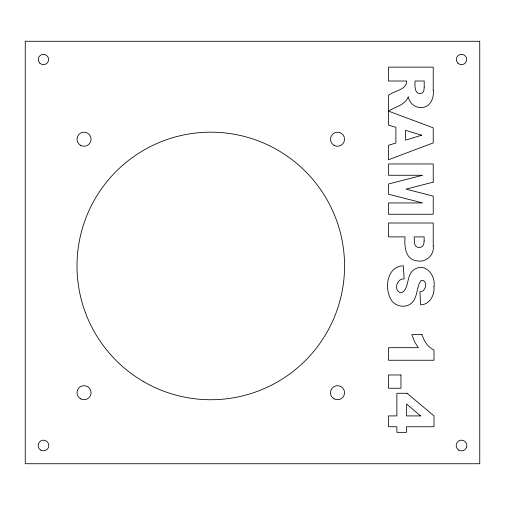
<?xml version="1.0" encoding="UTF-8"?>
<svg xmlns="http://www.w3.org/2000/svg" width="505" height="505" viewBox="0 0 505 505"><rect width="100%" height="100%" fill="white"/><g stroke="black" fill="none" stroke-linecap="round" stroke-linejoin="round"><path stroke-width="0.76" d="M433.233 90.161C434.275 98.103 430.146 108.026 420.816 107.483C414.573 107.723 409.189 102.723 408.255 96.682C405.452 105.141 395.093 106.713 388.522 111.113L433.233 127.853L433.233 142.928L388.522 159.725L388.522 145.257L395.901 143.022L395.901 127.336L388.522 125.158L388.522 95.502C393.635 90.534 406.942 90.231 406.664 81.008L388.522 81.008L388.522 67.133L433.233 67.133L433.233 90.161M433.991 286.449C434.736 294.825 430.058 304.565 420.665 304.868L419.901 291.846C425.355 291.701 427.811 283.627 423.512 280.527L421.145 280.477C416.29 286.581 417.995 296.208 412.402 302.23C407.062 308.321 396.873 307.097 391.949 301.1C384.021 289.788 386.211 266.507 403.312 265.769L404.133 278.911C396.362 278.192 393.256 291.372 401.147 292.913C409.877 289.403 405.749 274.821 414.087 269.645C425.159 261.962 435.891 275.433 433.991 286.449M433.233 245.973C434.496 255.461 425.456 263.111 416.303 260.694C405.092 259.166 404.234 245.746 405.111 236.889L388.522 236.889L388.522 223.008L433.233 223.008L433.233 245.973M424.206 87.081L423.916 90.256L423.045 92.232L421.631 93.261C414.485 95.477 414.649 85.402 415.116 81.008L424.206 81.008L424.206 87.081M424.143 240.822L423.777 244.079L422.679 246.099L421.056 247.147L419.112 247.5L417.136 247.096L415.558 245.884L414.517 243.675L414.169 236.889L424.143 236.889L424.143 240.822M421.643 135.22L405.565 140.156L405.565 130.334L421.643 135.22M433.233 182.135L406.026 189.141L433.233 196.098L433.233 214.259L388.522 214.259L388.522 202.941L422.616 202.941L388.522 194.223L388.522 183.984L422.616 175.279L388.522 175.279L388.522 163.967L433.233 163.967L433.233 182.135M479.75 41.271L25.25 41.271L25.25 463.729L479.75 463.729L479.75 41.271M422.01 334.632L411.821 334.632L414.567 341.784L418.317 347.686L388.522 347.686L388.522 360.254L433.991 360.254L433.991 349.978C427.748 347.112 423.979 340.995 422.01 334.632M400.964 374.981L388.522 374.981L388.522 388.25L400.964 388.25L400.964 374.981M407.093 393.281L396.88 393.281L396.88 415.912L388.522 415.912L388.522 426.738L396.88 426.738L396.88 432.349L406.512 432.349L406.512 426.738L433.991 426.738L433.991 415.912L407.093 393.281M420.583 415.912L406.512 415.912L406.512 403.956L420.583 415.912M334.001 398.792A7.038 7.038 0 0 0 344.562 392.694A7.038 7.038 0 0 0 334.001 386.596A7.038 7.038 0 0 0 334.001 398.792M80.522 398.792A7.038 7.038 0 0 0 91.083 392.694A7.038 7.038 0 0 0 80.522 386.596A7.038 7.038 0 0 0 80.522 398.792M80.522 145.314A7.038 7.038 0 0 0 91.083 139.216A7.038 7.038 0 0 0 80.522 133.118A7.038 7.038 0 0 0 80.522 145.314M143.893 381.812A133.781 133.781 0 0 0 344.562 265.952A133.781 133.781 0 0 0 143.893 150.099A133.781 133.781 0 0 0 143.893 381.812M458.849 450.157A5.366 5.366 0 0 0 466.898 445.511A5.366 5.366 0 0 0 458.849 440.865A5.366 5.366 0 0 0 458.849 450.157M457.865 63.15A5.183 5.183 0 0 0 466.538 60.827A5.183 5.183 0 0 0 460.188 54.483A5.183 5.183 0 0 0 457.865 63.15M40.785 450.157A5.366 5.366 0 0 0 48.834 445.511A5.366 5.366 0 0 0 40.785 440.865A5.366 5.366 0 0 0 40.785 450.157M334.001 145.314A7.038 7.038 0 0 0 344.562 139.216A7.038 7.038 0 0 0 334.001 133.118A7.038 7.038 0 0 0 334.001 145.314M39.807 63.15A5.183 5.183 0 0 0 48.474 60.827A5.183 5.183 0 0 0 42.13 54.483A5.183 5.183 0 0 0 39.807 63.15"/></g></svg>
